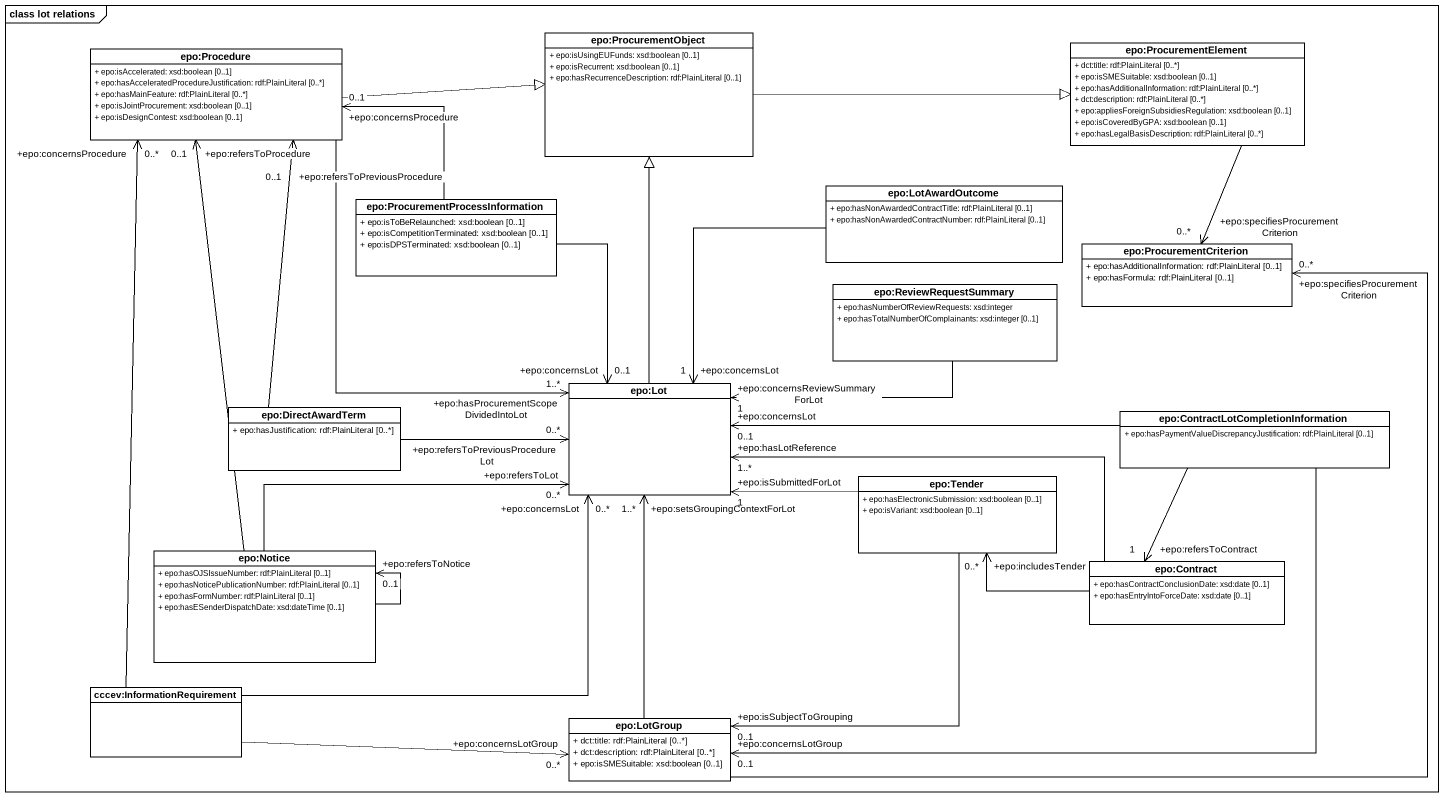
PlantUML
@startuml
mainframe class lot relations
hide circle
hide empty members
skinparam classAttributeIconSize 0
class "epo:Procedure" as epo_Procedure {
  + epo:isAccelerated: xsd:boolean [0..1]
  + epo:hasAcceleratedProcedureJustification: rdf:PlainLiteral [0..*]
  + epo:hasMainFeature: rdf:PlainLiteral [0..*]
  + epo:isJointProcurement: xsd:boolean [0..1]
  + epo:isDesignContest: xsd:boolean [0..1]
}
class "epo:ProcurementObject" as epo_ProcurementObject {
  + epo:isUsingEUFunds: xsd:boolean [0..1]
  + epo:isRecurrent: xsd:boolean [0..1]
  + epo:hasRecurrenceDescription: rdf:PlainLiteral [0..1]
}
class "epo:ProcurementElement" as epo_ProcurementElement {
  + dct:title: rdf:PlainLiteral [0..*]
  + epo:isSMESuitable: xsd:boolean [0..1]
  + epo:hasAdditionalInformation: rdf:PlainLiteral [0..*]
  + dct:description: rdf:PlainLiteral [0..*]
  + epo:appliesForeignSubsidiesRegulation: xsd:boolean [0..1]
  + epo:isCoveredByGPA: xsd:boolean [0..1]
  + epo:hasLegalBasisDescription: rdf:PlainLiteral [0..*]
}
class "epo:LotAwardOutcome" as epo_LotAwardOutcome {
  + epo:hasNonAwardedContractTitle: rdf:PlainLiteral [0..1]
  + epo:hasNonAwardedContractNumber: rdf:PlainLiteral [0..1]
}
class "epo:ProcurementProcessInformation" as epo_ProcurementProcessInform {
  + epo:isToBeRelaunched: xsd:boolean [0..1]
  + epo:isCompetitionTerminated: xsd:boolean [0..1]
  + epo:isDPSTerminated: xsd:boolean [0..1]
}
class "epo:ProcurementCriterion" as epo_ProcurementCriterion {
  + epo:hasAdditionalInformation: rdf:PlainLiteral [0..1]
  + epo:hasFormula: rdf:PlainLiteral [0..1]
}
class "epo:ReviewRequestSummary" as epo_ReviewRequestSummary {
  + epo:hasNumberOfReviewRequests: xsd:integer
  + epo:hasTotalNumberOfComplainants: xsd:integer [0..1]
}
class "epo:Lot" as epo_Lot
class "epo:DirectAwardTerm" as epo_DirectAwardTerm {
  + epo:hasJustification: rdf:PlainLiteral [0..*]
}
class "epo:ContractLotCompletionInformation" as epo_ContractLotCompletionInf {
  + epo:hasPaymentValueDiscrepancyJustification: rdf:PlainLiteral [0..1]
}
class "epo:Tender" as epo_Tender {
  + epo:hasElectronicSubmission: xsd:boolean [0..1]
  + epo:isVariant: xsd:boolean [0..1]
}
class "epo:Notice" as epo_Notice {
  + epo:hasOJSIssueNumber: rdf:PlainLiteral [0..1]
  + epo:hasNoticePublicationNumber: rdf:PlainLiteral [0..1]
  + epo:hasFormNumber: rdf:PlainLiteral [0..1]
  + epo:hasESenderDispatchDate: xsd:dateTime [0..1]
}
class "epo:Contract" as epo_Contract {
  + epo:hasContractConclusionDate: xsd:date [0..1]
  + epo:hasEntryIntoForceDate: xsd:date [0..1]
}
class "cccev:InformationRequirement" as cccev_InformationRequirement
class "epo:LotGroup" as epo_LotGroup {
  + dct:title: rdf:PlainLiteral [0..*]
  + dct:description: rdf:PlainLiteral [0..*]
  + epo:isSMESuitable: xsd:boolean [0..1]
}
epo_Procedure -right-|> epo_ProcurementObject
epo_Procedure --> "+epo:hasProcurementScopeDividedIntoLot\n1..*" epo_Lot
epo_ProcurementObject -right-|> epo_ProcurementElement
epo_ProcurementElement --> "+epo:specifiesProcurementCriterion\n0..*" epo_ProcurementCriterion
epo_LotAwardOutcome --> "+epo:concernsLot\n1" epo_Lot
epo_ProcurementProcessInform -left-> "+epo:concernsProcedure\n0..1" epo_Procedure
epo_ProcurementProcessInform --> "+epo:concernsLot\n0..1" epo_Lot
epo_ReviewRequestSummary -left-> "+epo:concernsReviewSummaryForLot\n1" epo_Lot
epo_Lot -up-|> epo_ProcurementObject
epo_DirectAwardTerm -up-> "+epo:refersToPreviousProcedure\n0..1" epo_Procedure
epo_DirectAwardTerm -right-> "+epo:refersToPreviousProcedureLot\n0..*" epo_Lot
epo_ContractLotCompletionInf -left-> "+epo:concernsLot\n0..1" epo_Lot
epo_ContractLotCompletionInf --> "+epo:refersToContract\n1" epo_Contract
epo_ContractLotCompletionInf -left-> "+epo:concernsLotGroup\n0..1" epo_LotGroup
epo_Tender -left-> "+epo:isSubmittedForLot\n1" epo_Lot
epo_Tender --> "+epo:isSubjectToGrouping\n0..1" epo_LotGroup
epo_Notice -up-> "+epo:refersToProcedure\n0..1" epo_Procedure
epo_Notice -right-> "+epo:refersToLot\n0..*" epo_Lot
epo_Notice --> "+epo:refersToNotice\n0..1" epo_Notice
epo_Contract -left-> "+epo:hasLotReference\n1..*" epo_Lot
epo_Contract -left-> "+epo:includesTender\n0..*" epo_Tender
cccev_InformationRequirement -up-> "+epo:concernsProcedure\n0..*" epo_Procedure
cccev_InformationRequirement -right-> "+epo:concernsLot\n0..*" epo_Lot
cccev_InformationRequirement -right-> "+epo:concernsLotGroup\n0..*" epo_LotGroup
epo_LotGroup -up-> "+epo:specifiesProcurementCriterion\n0..*" epo_ProcurementCriterion
epo_LotGroup -up-> "+epo:setsGroupingContextForLot\n1..*" epo_Lot
@enduml
